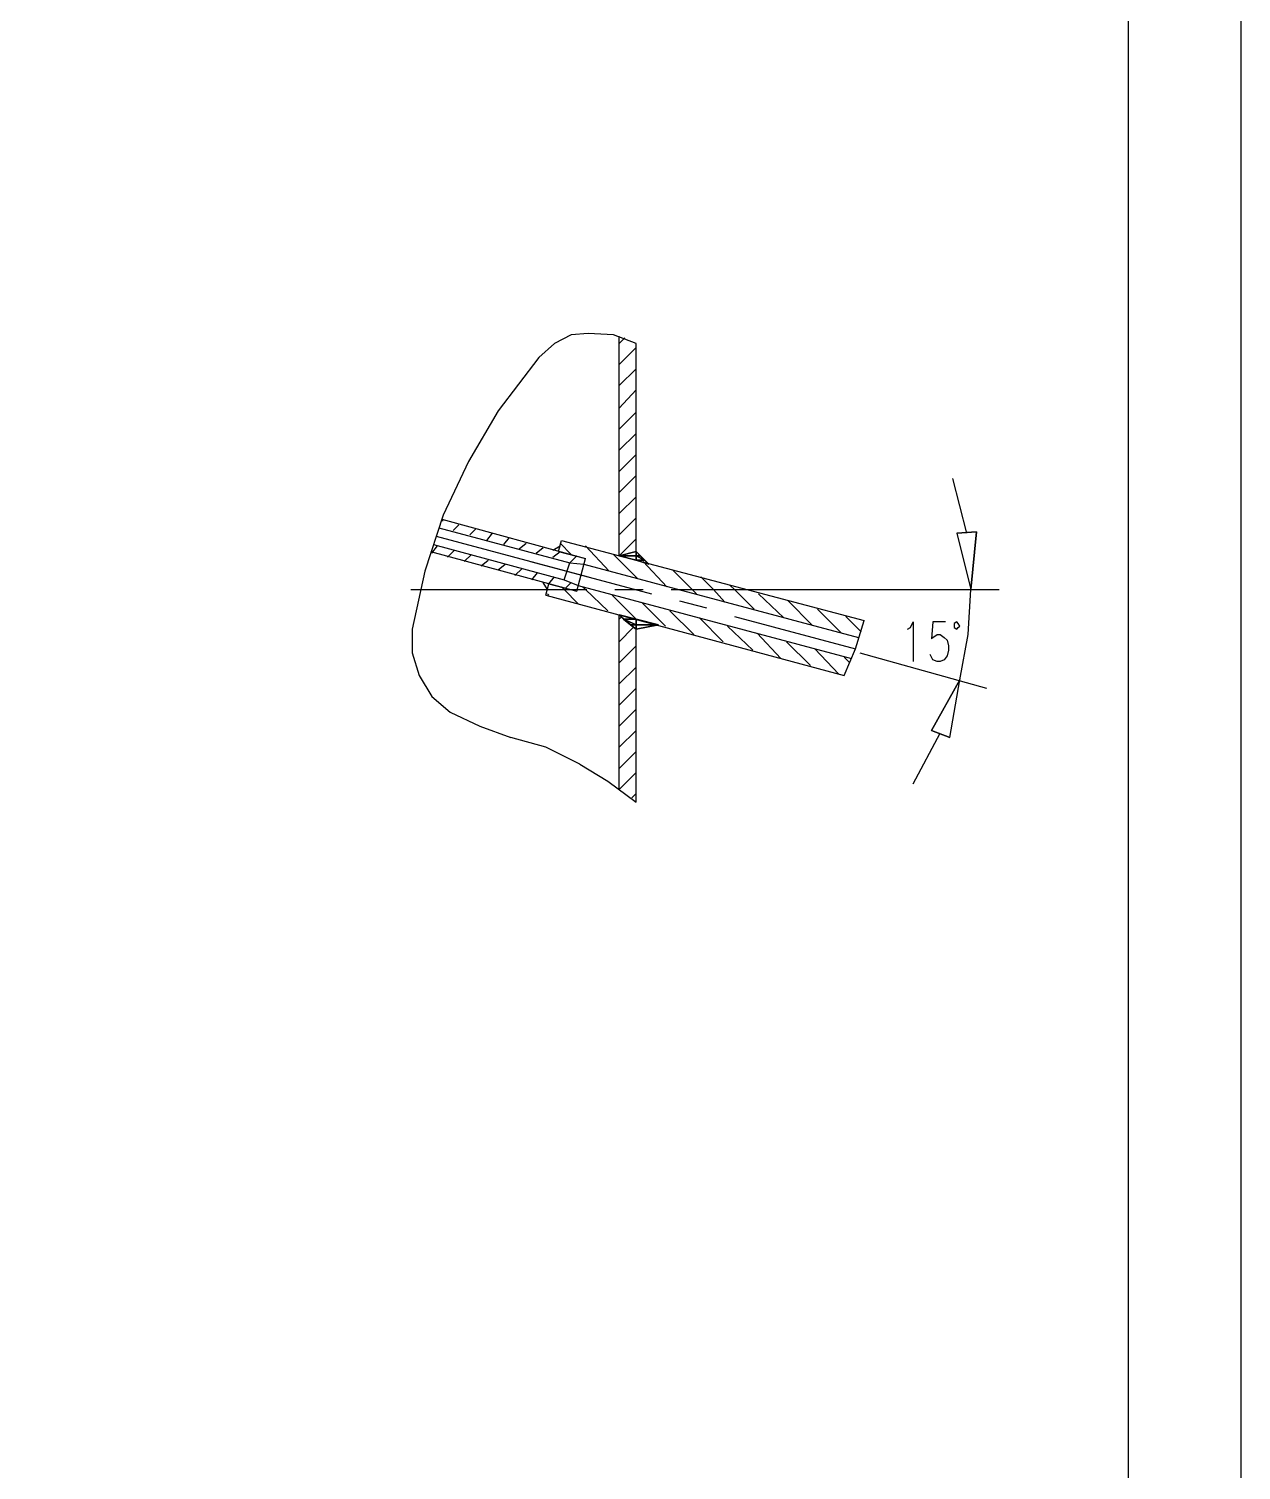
# Model space of a CAD drawing. Extents: x 0.3 to 16.2, y 0.3 to 22.9.
# Drawn here: x 13.379 to 16.25, y 10.661 to 14.075 of the extents above; entities that cross this region are included whole.
import ezdxf

# ---------------------------------------------------------------- set-up
doc = ezdxf.new("R2010")
doc.units = 0
doc.header["$MEASUREMENT"] = 0
doc.linetypes.add('AUSGEZOGEN', pattern=[0])
doc.layers.get('0').update_dxf_attribs({"linetype": 'AUSGEZOGEN'})

msp = doc.modelspace()

# ---------------------------------------------------------------- linework, layer by layer
for points in [[(0.28, 0.2867), (16.25, 0.2867), (16.25, 0.2867), (16.25, 22.8967), (16.25, 22.8967), (0.28, 22.8967), (0.28, 22.8967), (0.28, 0.2867), (0.28, 0.2867)], [(0.95, 0.5533), (15.9833, 0.5533), (15.9833, 0.5533), (15.9833, 22.63), (15.9833, 22.63), (0.95, 22.63), (0.95, 22.63), (0.95, 0.5533), (0.95, 0.5533)], [(14.8167, 13.33), (14.7633, 13.35), (14.7633, 13.35), (14.7033, 13.3533), (14.7033, 13.3533), (14.6633, 13.35), (14.6633, 13.35), (14.6233, 13.33), (14.6233, 13.33), (14.5867, 13.2967), (14.5867, 13.2967), (14.49, 13.17), (14.49, 13.17), (14.42, 13.05), (14.42, 13.05), (14.36, 12.9233), (14.36, 12.9233), (14.3167, 12.79), (14.3167, 12.79), (14.2867, 12.6533), (14.2867, 12.6533), (14.2867, 12.5967), (14.2867, 12.5967), (14.3033, 12.5433), (14.3033, 12.5433), (14.3333, 12.4933), (14.3333, 12.4933), (14.3767, 12.4567), (14.3767, 12.4567), (14.4467, 12.4233), (14.4467, 12.4233), (14.52, 12.3967)], [(14.7767, 12.8267), (14.7767, 13.3467)], [(14.7767, 13.33), (14.79, 13.3433)], [(14.7767, 13.28), (14.8167, 13.32)], [(14.8167, 12.8167), (14.8167, 13.33)], [(14.7767, 13.23), (14.8167, 13.27)], [(14.7767, 13.1767), (14.8167, 13.22)], [(14.7767, 13.1267), (14.8167, 13.1667)], [(14.7767, 13.0767), (14.8167, 13.1167)], [(14.7767, 13.0267), (14.8167, 13.0667)], [(14.7767, 12.9767), (14.8167, 13.0167)], [(15.6, 12.88), (15.5667, 13.01)], [(14.7767, 12.9267), (14.8167, 12.9667)], [(14.3567, 12.9133), (14.6967, 12.82)], [(14.3567, 12.91), (14.36, 12.91)], [(14.7767, 12.8767), (14.8167, 12.9167)], [(14.3433, 12.8733), (14.7033, 12.7767)], [(14.35, 12.8933), (14.66, 12.81)], [(14.3833, 12.8867), (14.3967, 12.9)], [(14.4233, 12.8767), (14.4367, 12.89)], [(14.4633, 12.8633), (14.4767, 12.88)], [(15.6233, 12.8833), (15.5767, 12.88), (15.6233, 12.8833), (15.5767, 12.88), (15.61, 12.7467), (15.6233, 12.8833), (15.61, 12.7467), (15.6233, 12.8833), (15.6233, 12.8833)], [(14.3333, 12.8333), (14.3467, 12.85)], [(14.3367, 12.8533), (14.6467, 12.77)], [(14.37, 12.8233), (14.3867, 12.84)], [(14.5033, 12.8533), (14.5167, 12.87)], [(14.54, 12.8433), (14.5567, 12.8567)], [(14.58, 12.8333), (14.5967, 12.8467)], [(14.62, 12.84), (14.6367, 12.85)], [(14.6333, 12.8367), (14.64, 12.8633)], [(14.6633, 12.83), (14.6367, 12.8567)], [(14.64, 12.8633), (15.3567, 12.6733)], [(14.7533, 12.79), (14.6967, 12.85)], [(14.7767, 12.8267), (14.8167, 12.8667)], [(14.33, 12.8367), (14.6767, 12.7433)], [(14.41, 12.8133), (14.4267, 12.83)], [(14.45, 12.8033), (14.4667, 12.8167)], [(14.49, 12.7933), (14.5067, 12.8067)], [(14.5667, 12.8133), (14.8533, 12.7367)], [(14.62, 12.8233), (14.6367, 12.8367)], [(14.6333, 12.8367), (14.6967, 12.82)], [(14.6467, 12.77), (14.66, 12.81)], [(14.66, 12.81), (14.6767, 12.8267)], [(14.66, 12.81), (14.6933, 12.8067)], [(14.6767, 12.7433), (14.6967, 12.82)], [(14.6933, 12.8067), (15.3433, 12.6333)], [(14.82, 12.7733), (14.7633, 12.83)], [(14.8167, 12.8367), (14.7767, 12.8267), (14.8167, 12.8367), (14.7767, 12.8267), (14.8167, 12.8267), (14.8167, 12.8367), (14.8167, 12.8267), (14.8167, 12.8367), (14.8167, 12.8367)], [(14.8467, 12.8067), (14.8167, 12.8367), (14.8167, 12.8367), (14.7767, 12.8267)], [(14.7767, 12.8267), (14.8167, 12.8267), (14.7767, 12.8267), (14.8167, 12.8267), (14.8167, 12.8167), (14.7767, 12.8267), (14.8167, 12.8167), (14.7767, 12.8267), (14.7767, 12.8267)], [(14.8167, 12.8367), (14.8167, 12.8267), (14.8167, 12.8367), (14.8167, 12.8267), (14.8267, 12.8267), (14.8167, 12.8367), (14.8267, 12.8267), (14.8167, 12.8367), (14.8167, 12.8367)], [(14.8167, 12.8267), (14.8167, 12.8167), (14.8167, 12.8267), (14.8167, 12.8167), (14.8367, 12.8167), (14.8167, 12.8267), (14.8367, 12.8167), (14.8167, 12.8267), (14.8167, 12.8267)], [(14.8167, 12.8267), (14.8267, 12.8267), (14.8167, 12.8267), (14.8267, 12.8267), (14.8367, 12.8167), (14.8167, 12.8267), (14.8367, 12.8167), (14.8167, 12.8267), (14.8167, 12.8267)], [(14.8167, 12.8167), (14.8367, 12.8167), (14.8167, 12.8167), (14.8367, 12.8167), (14.8467, 12.8067), (14.8167, 12.8167), (14.8467, 12.8067), (14.8167, 12.8167), (14.8167, 12.8167)], [(14.89, 12.7533), (14.8333, 12.8133)], [(14.53, 12.78), (14.5467, 12.7967)], [(14.57, 12.77), (14.5833, 12.7867)], [(14.61, 12.76), (14.6233, 12.7767)], [(14.6467, 12.77), (14.68, 12.7567)], [(14.9033, 12.7933), (14.95, 12.7467), (14.95, 12.7467), (14.96, 12.7367)], [(14.97, 12.7767), (15, 12.7467), (15, 12.7467), (15.0267, 12.7167)], [(14.2833, 12.7467), (14.7, 12.7467)], [(14.6067, 12.7467), (14.5967, 12.7633)], [(14.6033, 12.7333), (14.61, 12.76)], [(14.61, 12.7333), (14.6067, 12.7367)], [(14.61, 12.76), (14.6767, 12.7433)], [(14.68, 12.7133), (14.6467, 12.7467), (14.6467, 12.7467), (14.64, 12.7533)], [(14.65, 12.75), (14.6633, 12.7633)], [(14.68, 12.7567), (15.3267, 12.5833)], [(14.75, 12.6967), (14.6967, 12.7467), (14.6967, 12.7467), (14.69, 12.7533)], [(14.7667, 12.7467), (14.8333, 12.7467)], [(14.9, 12.7467), (15.32, 12.7467)], [(14.95, 12.7467), (15.6767, 12.7467)], [(15.04, 12.7567), (15.05, 12.7467), (15.05, 12.7467), (15.0967, 12.7)], [(15.1667, 12.68), (15.1067, 12.7367)], [(15.5833, 12.5333), (15.6033, 12.64), (15.6033, 12.64), (15.61, 12.7467)], [(14.6033, 12.7333), (15.31, 12.5433)], [(14.8167, 12.6767), (14.76, 12.7333)], [(14.8867, 12.66), (14.83, 12.7167)], [(14.92, 12.72), (14.9833, 12.7033)], [(15.2333, 12.6633), (15.1767, 12.72)], [(14.7767, 12.2733), (14.7767, 12.6867)], [(14.7767, 12.6867), (14.7867, 12.6767), (14.7767, 12.6867), (14.7867, 12.6767), (14.8167, 12.6767), (14.7767, 12.6867), (14.8167, 12.6767), (14.7767, 12.6867), (14.7767, 12.6867)], [(14.7767, 12.6867), (14.8167, 12.6533)], [(14.7767, 12.6767), (14.7833, 12.6833)], [(14.7867, 12.6767), (14.8033, 12.6633), (14.7867, 12.6767), (14.8033, 12.6633), (14.8167, 12.6633), (14.7867, 12.6767), (14.8167, 12.6633), (14.7867, 12.6767), (14.7867, 12.6767)], [(14.7867, 12.6767), (14.8167, 12.6767), (14.7867, 12.6767), (14.8167, 12.6767), (14.8167, 12.6633), (14.7867, 12.6767), (14.8167, 12.6633), (14.7867, 12.6767), (14.7867, 12.6767)], [(14.8167, 12.2433), (14.8167, 12.6767)], [(14.8167, 12.6767), (14.8167, 12.6633), (14.8167, 12.6767), (14.8167, 12.6633), (14.87, 12.6633), (14.8167, 12.6767), (14.87, 12.6633), (14.8167, 12.6767), (14.8167, 12.6767)], [(14.9533, 12.64), (14.8967, 12.6967)], [(15.0233, 12.6233), (14.9667, 12.68)], [(15.05, 12.6833), (15.3367, 12.6067)], [(15.3033, 12.6433), (15.2467, 12.7)], [(15.31, 12.5433), (15.3367, 12.6067), (15.3367, 12.6067), (15.3567, 12.6733)], [(15.31, 12.5433), (15.3367, 12.6067), (15.3367, 12.6067), (15.3567, 12.6733)], [(15.35, 12.6467), (15.3133, 12.6833)], [(15.46, 12.6533), (15.4667, 12.6567), (15.4667, 12.6567), (15.4733, 12.67), (15.4733, 12.67), (15.4733, 12.5767)], [(15.55, 12.67), (15.52, 12.67), (15.52, 12.67), (15.5167, 12.63), (15.5167, 12.63), (15.52, 12.6333), (15.52, 12.6333), (15.53, 12.64), (15.53, 12.64), (15.5367, 12.64), (15.5367, 12.64), (15.5467, 12.6333), (15.5467, 12.6333), (15.5533, 12.6267), (15.5533, 12.6267), (15.5567, 12.6133), (15.5567, 12.6133), (15.5567, 12.6033), (15.5567, 12.6033), (15.5533, 12.59), (15.5533, 12.59), (15.5467, 12.58), (15.5467, 12.58), (15.5367, 12.5767), (15.5367, 12.5767), (15.53, 12.5767), (15.53, 12.5767), (15.52, 12.58), (15.52, 12.58), (15.5167, 12.5867), (15.5167, 12.5867), (15.5133, 12.5933)], [(15.5833, 12.66), (15.58, 12.6667), (15.58, 12.6667), (15.5767, 12.67), (15.5767, 12.67), (15.57, 12.6667), (15.57, 12.6667), (15.57, 12.6567), (15.57, 12.6567), (15.5767, 12.6533), (15.5767, 12.6533), (15.58, 12.6567), (15.58, 12.6567), (15.5833, 12.66), (15.5833, 12.66)], [(14.7767, 12.6233), (14.81, 12.6567)], [(14.8033, 12.6633), (14.8167, 12.6633), (14.8033, 12.6633), (14.8167, 12.6633), (14.8167, 12.6533), (14.8033, 12.6633), (14.8167, 12.6533), (14.8033, 12.6633), (14.8033, 12.6633)], [(14.8167, 12.6633), (14.87, 12.6633), (14.8167, 12.6633), (14.87, 12.6633), (14.8167, 12.6533), (14.8167, 12.6633), (14.8167, 12.6533), (14.8167, 12.6633), (14.8167, 12.6633)], [(14.8167, 12.6533), (14.87, 12.6633)], [(15.0933, 12.6033), (15.0333, 12.66)], [(15.16, 12.5833), (15.1033, 12.6433)], [(14.7767, 12.5733), (14.8167, 12.6133)], [(15.23, 12.5667), (15.1733, 12.6233)], [(15.2967, 12.5467), (15.24, 12.6067)], [(15.3233, 12.5733), (15.31, 12.5867)], [(15.3467, 12.5967), (15.6467, 12.5133)], [(14.7767, 12.5233), (14.8167, 12.5633)], [(15.5167, 12.4133), (15.56, 12.3967), (15.5167, 12.4133), (15.56, 12.3967), (15.5833, 12.5333), (15.5167, 12.4133), (15.5833, 12.5333), (15.5167, 12.4133), (15.5167, 12.4133)], [(14.7767, 12.4733), (14.8167, 12.5133)], [(14.7767, 12.4233), (14.8167, 12.4633)], [(14.6833, 12.3333), (14.6033, 12.3733), (14.6033, 12.3733), (14.52, 12.3967)], [(14.7767, 12.3733), (14.8167, 12.4133)], [(15.4733, 12.2867), (15.5367, 12.4067)], [(14.7767, 12.3233), (14.8167, 12.3633)], [(14.6833, 12.3333), (14.75, 12.2933), (14.75, 12.2933), (14.8167, 12.2433)], [(14.7767, 12.2733), (14.8167, 12.3133)], [(14.8067, 12.2533), (14.8167, 12.2633)]]:
    msp.add_lwpolyline(points)

doc.saveas('drawing.dxf')
